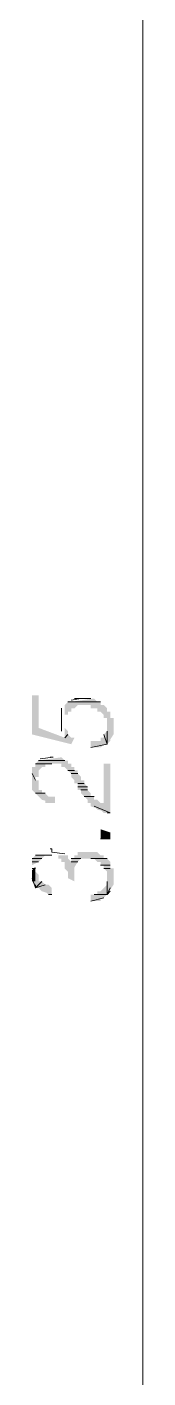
# Model space of a CAD drawing. Header units: millimetres. Extents: x 182 to 575, y -105 to 95.
# Drawn here: x 303.099 to 303.261, y 80.992 to 82.961 of the extents above; entities that cross this region are included whole.
import ezdxf

# ---------------------------------------------------------------- set-up
doc = ezdxf.new("R2010")
doc.units = ezdxf.units.MM
doc.header["$MEASUREMENT"] = 0
doc.layers.add('PDF_Geometry', color=7, linetype='Continuous')
doc.layers.add('PDF_Solid Fills', color=7, linetype='Continuous')

msp = doc.modelspace()

# ---------------------------------------------------------------- hatches: boundary and pattern name
at = {"layer": 'PDF_Solid Fills', "transparency": 33554559}
h = msp.add_hatch(color=256, dxfattribs=at)
h.paths.add_polyline_path([(303.2087734287751, 81.91576669803476), (303.2135367356534, 81.92053003136812), (303.2135367356534, 81.92291247211776), (303.2182968414735, 81.93005344406652), (303.2182968414735, 81.95386362925169), (303.2135367356534, 81.95386362925169), (303.2135367356534, 81.96338704195014), (303.2087734287751, 81.96338704195014), (303.2087734287751, 81.96815037528344), (303.204013322955, 81.97291045464854), (303.1992499896216, 81.97291045464854), (303.1992499896216, 81.9776737879819), (303.1944899102565, 81.9776737879819), (303.1897265769232, 81.98243389380198), (303.1563929790398, 81.9776737879819), (303.1516328996746, 81.9776737879819), (303.1468695663413, 81.97291045464854), (303.1468695663413, 81.95862370861681), (303.1516328996746, 81.95862370861681), (303.1516328996746, 81.96338704195014), (303.1563929790398, 81.96338704195014), (303.1563929790398, 81.96815037528344), (303.161156312373, 81.96815037528344), (303.1659164181931, 81.97291045464854), (303.1849632435899, 81.97291045464854), (303.1849632435899, 81.96815037528344), (303.1944899102565, 81.96815037528344), (303.1944899102565, 81.96338704195014), (303.1992499896216, 81.96338704195014), (303.204013322955, 81.95862370861681), (303.204013322955, 81.95386362925169), (303.2087734287751, 81.95386362925169), (303.2087734287751, 81.93481677739985), (303.204013322955, 81.93005344406652), (303.204013322955, 81.92529336470145), (303.1992499896216, 81.92529336470145), (303.1992499896216, 81.92053003136812), (303.1849632435899, 81.92053003136812), (303.1849632435899, 81.91100661866972), (303.1992499896216, 81.91100661866972), (303.2028228915441, 81.91457707984137)])
h.paths.add_polyline_path([(303.1516328996746, 81.93481677739985), (303.1468695663413, 81.93957688321996), (303.1468695663413, 81.92529336470145), (303.1087726351243, 81.93957688321996), (303.1087726351243, 81.9871972006803), (303.0992492224259, 81.9871972006803), (303.0992492224259, 81.93005344406652), (303.1563929790398, 81.91576669803476), (303.161156312373, 81.92529336470145), (303.1563929790398, 81.92529336470145), (303.1516328996746, 81.93005344406652)])
for points in [[(303.1182993017909, 81.8336247716403), (303.1182993017909, 81.83005267687076), (303.1325828203095, 81.83005267687076), (303.1325828203095, 81.83957608956919), (303.1230593811561, 81.83957608956919), (303.1182993017909, 81.84433942290252), (303.1135359684577, 81.84433942290252), (303.1135359684577, 81.84910275623585), (303.1087726351243, 81.84910275623585), (303.1087726351243, 81.86338627475436), (303.1040125557591, 81.86338627475436), (303.1040125557591, 81.86814958163268), (303.1087726351243, 81.86814958163268), (303.1087726351243, 81.87767302078612), (303.1135359684577, 81.88243310015119), (303.1182993017909, 81.88243310015119), (303.1182993017909, 81.88719643348452), (303.142106233008, 81.88719643348452), (303.142106233008, 81.88243310015119), (303.1468695663413, 81.88243310015119), (303.1516328996746, 81.87767302078612), (303.1563929790398, 81.87290968745279), (303.1563929790398, 81.86814958163268), (303.161156312373, 81.86338627475436), (303.161156312373, 81.85862616893428), (303.1659164181931, 81.85862616893428), (303.1659164181931, 81.84910275623585), (303.1706797250714, 81.84910275623585), (303.1706797250714, 81.84433942290252), (303.1754398308915, 81.83957608956919), (303.1802031642248, 81.8348160102041), (303.1802031642248, 81.83005267687076), (303.1849632435899, 81.83005267687076), (303.1849632435899, 81.82529257105065), (303.1921078566114, 81.82291130458796), (303.1944899102565, 81.82052926417234), (303.2008374056827, 81.81894292370399), (303.204013322955, 81.81576915835223), (303.2135367356534, 81.81576915835223), (303.2135367356534, 81.88719643348452), (303.204013322955, 81.88719643348452), (303.204013322955, 81.83005267687076), (303.1992499896216, 81.83005267687076), (303.1944899102565, 81.8348160102041), (303.1897265769232, 81.8348160102041), (303.1897265769232, 81.83957608956919), (303.1849632435899, 81.83957608956919), (303.1849632435899, 81.84433942290252), (303.1802031642248, 81.84910275623585), (303.1802031642248, 81.85386283560092), (303.1754398308915, 81.85862616893428), (303.1754398308915, 81.86338627475436), (303.1706797250714, 81.86338627475436), (303.1706797250714, 81.86814958163268), (303.1659164181931, 81.87290968745279), (303.1659164181931, 81.87767302078612), (303.161156312373, 81.87767302078612), (303.161156312373, 81.88243310015119), (303.1563929790398, 81.88243310015119), (303.1563929790398, 81.88719643348452), (303.1516328996746, 81.88719643348452), (303.1516328996746, 81.89195976681785), (303.1468695663413, 81.89195976681785), (303.142106233008, 81.89671984618292), (303.1087726351243, 81.89195976681785), (303.1040125557591, 81.88719643348452), (303.1040125557591, 81.88243310015119), (303.0992492224259, 81.88243310015119), (303.0992492224259, 81.84910275623585), (303.1040125557591, 81.84433942290252), (303.1087726351243, 81.83957608956919), (303.1135359684577, 81.8348160102041)], [(303.1992499896216, 81.7776722271353), (303.2135367356534, 81.7776722271353), (303.2135367356534, 81.78719566628874), (303.1992499896216, 81.7919589996221)], [(303.1040125557591, 81.70624495200306), (303.1087726351243, 81.70624495200306), (303.1135359684577, 81.70148164512474), (303.1206793414735, 81.69910159221467), (303.1230593811561, 81.6967215393046), (303.1278227144894, 81.6967215393046), (303.1278227144894, 81.70624495200306), (303.1230593811561, 81.71100505782314), (303.1182993017909, 81.71100505782314), (303.1135359684577, 81.71576839115647), (303.1087726351243, 81.71576839115647), (303.1087726351243, 81.7252918038549), (303.1040125557591, 81.73005513718823), (303.1040125557591, 81.71576839115647), (303.1016308857846, 81.71576839115647), (303.0992492224259, 81.7252918038549), (303.0992492224259, 81.71576839115647)]]:
    msp.add_hatch(color=256, dxfattribs=at).paths.add_polyline_path(points)
h = msp.add_hatch(color=256, dxfattribs=at)
h.paths.add_polyline_path([(303.0992492224259, 81.85862616893428), (303.1087726351243, 81.85862616893428), (303.0992492224259, 81.85862616893428)], flags=0)
h.paths.add_polyline_path([(303.1087726351243, 81.85386283560092), (303.0992492224259, 81.85386283560092), (303.1087726351243, 81.85386283560092)], flags=0)
h.paths.add_polyline_path([(303.0992492224259, 81.84910275623585), (303.1087726351243, 81.84910275623585), (303.0992492224259, 81.84910275623585)], flags=0)
h.paths.add_polyline_path([(303.1135359684577, 81.84910275623585), (303.1040125557591, 81.84433942290252), (303.1135359684577, 81.84910275623585)], flags=0)
h = msp.add_hatch(color=256, dxfattribs=at)
h.paths.add_polyline_path([(303.161156312373, 81.73640370600015), (303.1659164181931, 81.74433865570674), (303.1706797250714, 81.74910196258506), (303.1897265769232, 81.74910196258506), (303.1944899102565, 81.74433865570674), (303.1992499896216, 81.74433865570674), (303.1992499896216, 81.73957854988666), (303.204013322955, 81.73957854988666), (303.204013322955, 81.7348152165533), (303.2087734287751, 81.73005513718823), (303.2087734287751, 81.71100505782314), (303.204013322955, 81.70624495200306), (303.1992499896216, 81.70148164512474), (303.1944899102565, 81.70148164512474), (303.1944899102565, 81.6967215393046), (303.1849632435899, 81.6967215393046), (303.1849632435899, 81.6871981266062), (303.1992499896216, 81.6871981266062), (303.1992499896216, 81.69076798286122), (303.204013322955, 81.6919582059713), (303.2087734287751, 81.6967215393046), (303.2135367356534, 81.70148164512474), (303.2135367356534, 81.70386569908854), (303.2182968414735, 81.71100505782314), (303.2182968414735, 81.7348152165533), (303.2135367356534, 81.7348152165533), (303.2135367356534, 81.74433865570674), (303.2087734287751, 81.74910196258506), (303.204013322955, 81.74910196258506), (303.204013322955, 81.75386206840517), (303.1992499896216, 81.75386206840517), (303.1944899102565, 81.7586254017385), (303.1659164181931, 81.7586254017385), (303.1659164181931, 81.75386206840517), (303.161156312373, 81.75386206840517), (303.161156312373, 81.74910196258506), (303.1563929790398, 81.74910196258506), (303.1563929790398, 81.74433865570674), (303.1516328996746, 81.74910196258506), (303.1516328996746, 81.75386206840517), (303.1373461536429, 81.75386206840517), (303.1373461536429, 81.74910196258506), (303.142106233008, 81.74910196258506), (303.142106233008, 81.74433865570674), (303.1468695663413, 81.74433865570674), (303.1468695663413, 81.7348152165533), (303.1516328996746, 81.73005513718823), (303.1516328996746, 81.72052847052157), (303.161156312373, 81.71576839115647)])
h.paths.add_polyline_path([(303.1182993017909, 81.75386206840517), (303.1040125557591, 81.75386206840517), (303.0992492224259, 81.74910196258506), (303.0992492224259, 81.73957854988666), (303.1087726351243, 81.74433865570674), (303.1135359684577, 81.74910196258506)])

# ---------------------------------------------------------------- linework, layer by layer
at = {"layer": 'PDF_Geometry', "lineweight": 13}
for points in [[(303.2611538520556, 80.23481651284959), (303.2611538520556, 80.25862669803479), (303.2611538520556, 83.4110053223734), (303.2611538520556, 83.43481548110356)], [(303.142106233008, 81.93481677739985), (303.142106233008, 81.96815037528344), (303.142106233008, 81.93481677739985)], [(303.142106233008, 81.96815037528344), (303.142106233008, 81.93481677739985), (303.142106233008, 81.96815037528344)], [(303.1516328996746, 81.9776737879819), (303.1992499896216, 81.9776737879819), (303.1516328996746, 81.9776737879819)], [(303.1730597779815, 81.98243389380198), (303.1706781245423, 81.98243389380198), (303.1754398308915, 81.98243389380198), (303.1706781113147, 81.98243389380198), (303.1563929790398, 81.98005384089194)], [(303.1944899102565, 81.9776737879819), (303.1563929790398, 81.9776737879819), (303.1944899102565, 81.9776737879819)], [(303.1849632435899, 81.98243389380198), (303.161156312373, 81.98243389380198), (303.1849632435899, 81.98243389380198)], [(303.1659164181931, 81.98243389380198), (303.1802031642248, 81.98243389380198), (303.1659164181931, 81.98243389380198)], [(303.1278227144894, 81.88719643348452), (303.1040125557591, 81.88719643348452), (303.1278227144894, 81.88719643348452)], [(303.1468695663413, 81.89195976681785), (303.1087726351243, 81.89195976681785), (303.1468695663413, 81.89195976681785)], [(303.1087726351243, 81.89195976681785), (303.1468695663413, 81.89195976681785), (303.1087726351243, 81.89195976681785)], [(303.1254410478227, 81.89671984618292), (303.1302027673995, 81.89671984618292), (303.1302027673995, 81.89671984618292), (303.111154301791, 81.8943398065004)], [(303.1516328996746, 81.87767302078612), (303.161156312373, 81.87767302078612), (303.1516328996746, 81.87767302078612)], [(303.1563929790398, 81.87290968745279), (303.1659164181931, 81.87290968745279), (303.1563929790398, 81.87290968745279)], [(303.1754398308915, 81.85862616893428), (303.1659164181931, 81.85862616893428), (303.1754398308915, 81.85862616893428)], [(303.1659164181931, 81.85386283560092), (303.1802031642248, 81.85386283560092), (303.1659164181931, 81.85386283560092)], [(303.1802031642248, 81.84910275623585), (303.1706797250714, 81.84910275623585), (303.1802031642248, 81.84910275623585)], [(303.1040125557591, 81.84433942290252), (303.1182993017909, 81.84433942290252), (303.1040125557591, 81.84433942290252)], [(303.1182993017909, 81.84433942290252), (303.1040125557591, 81.84433942290252), (303.1182993017909, 81.84433942290252)], [(303.1754398308915, 81.83957608956919), (303.1897265769232, 81.83957608956919), (303.1754398308915, 81.83957608956919)], [(303.1897265769232, 81.83957608956919), (303.1754398308915, 81.83957608956919), (303.1897265769232, 81.83957608956919)], [(303.1897265769232, 81.82529257105065), (303.2135367356534, 81.81576915835223), (303.1897265769232, 81.82529257105065)], [(303.2135367356534, 81.7776722271353), (303.1992499896216, 81.7776722271353), (303.2135367356534, 81.7776722271353)], [(303.1135359684577, 81.74910196258506), (303.0992492224259, 81.74910196258506), (303.1135359684577, 81.74910196258506)], [(303.1040125557591, 81.75386206840517), (303.1230593811561, 81.75386206840517), (303.1040125557591, 81.75386206840517)], [(303.1278227144894, 81.75386206840517), (303.1040125557591, 81.75386206840517), (303.1278227144894, 81.75386206840517)], [(303.1040125557591, 81.75386206840517), (303.1278227144894, 81.75386206840517), (303.1040125557591, 81.75386206840517)], [(303.1254410478227, 81.76338548110357), (303.1278211007328, 81.76338548110357), (303.127822727717, 81.76338548110357), (303.1278211007328, 81.76100544142102), (303.1278211007328, 81.7586254017385), (303.1468695663413, 81.75624373507182)], [(303.2087734287751, 81.74910196258506), (303.1849632435899, 81.74910196258506), (303.2087734287751, 81.74910196258506)], [(303.1849632435899, 81.74910196258506), (303.2087734287751, 81.74910196258506), (303.1849632435899, 81.74910196258506)], [(303.0992492224259, 81.74433865570674), (303.1087726351243, 81.74433865570674), (303.0992492224259, 81.74433865570674)], [(303.1087726351243, 81.74433865570674), (303.0992492224259, 81.74433865570674), (303.1087726351243, 81.74433865570674)], [(303.0992492224259, 81.7348152165533), (303.1040125557591, 81.7348152165533), (303.0992492224259, 81.7348152165533)], [(303.204013322955, 81.7348152165533), (303.2135367356534, 81.7348152165533), (303.204013322955, 81.7348152165533)], [(303.2087734287751, 81.6967215393046), (303.1897265769232, 81.6967215393046), (303.2087734287751, 81.6967215393046)]]:
    msp.add_lwpolyline(points, dxfattribs=at)
for points in [[(303.1373461536429, 81.95148196258506, 0, 0, 0), (303.1373461536429, 81.949101909675, 0.01904682539683038, 0.01904682539683038, 0), (303.1373461536429, 81.94910029591838, 0, 0, 0), (303.142106233008, 81.94910029591838, 0, 0, 0), (303.142106233008, 81.949101909675, 0, 0, 0), (303.142106233008, 81.949101909675, 0, 0, 0), (303.1444878996746, 81.92767340438397, 0, 0, 0)], [(303.1016308890926, 81.71576837792898, 0.004763333333332163, 0.004763333333332163, 0), (303.1016308890926, 81.73005513718823, 0.004763333333332163, 0.004763333333332163, 0), (303.1016308890926, 81.7348152165533, 0, 0, 0), (303.1040109287752, 81.73719688321995, 0, 0, 0), (303.1040109287752, 81.7419586027967, 0, 0, 0)]]:
    msp.add_lwpolyline(points, format="xyseb", dxfattribs=at)
for points in [[(303.1516328996746, 81.93005344406652), (303.1468695663413, 81.92529336470145), (303.1516328996746, 81.93005344406652)], [(303.204013322955, 81.93005344406652), (303.2087734287751, 81.91576669803476), (303.204013322955, 81.93005344406652)], [(303.2087734287751, 81.93481677739985), (303.2087734287751, 81.91576669803476), (303.2087734287751, 81.93481677739985)], [(303.2087734287751, 81.91576669803476), (303.1849632435899, 81.91100661866972), (303.2087734287751, 81.91576669803476)], [(303.0992492224259, 81.87290968745279), (303.1040125557591, 81.86338627475436), (303.0992492224259, 81.87290968745279)], [(303.2087734287751, 81.81576915835223), (303.2135367356534, 81.81576915835223), (303.2087734287751, 81.81576915835223)], [(303.1706797250714, 81.74910196258506), (303.1563929790398, 81.74910196258506), (303.1706797250714, 81.74910196258506)], [(303.1659164181931, 81.74433865570674), (303.1563929790398, 81.74433865570674), (303.1659164181931, 81.74433865570674)], [(303.2135367356534, 81.73957854988666), (303.1992499896216, 81.73957854988666), (303.2135367356534, 81.73957854988666)], [(303.0992492224259, 81.72052847052157), (303.1040125557591, 81.70624495200306), (303.0992492224259, 81.72052847052157)], [(303.1135359684577, 81.71576839115647), (303.1040125557591, 81.70624495200306), (303.1135359684577, 81.71576839115647)], [(303.1182993017909, 81.71100505782314), (303.1040125557591, 81.70624495200306), (303.1182993017909, 81.71100505782314)], [(303.1040125557591, 81.71100505782314), (303.1040125557591, 81.70624495200306), (303.1040125557591, 81.71100505782314)], [(303.2087734287751, 81.71576839115647), (303.2087734287751, 81.6967215393046), (303.2087734287751, 81.71576839115647)], [(303.1230593811561, 81.6967215393046), (303.1278227144894, 81.6967215393046), (303.1230593811561, 81.6967215393046)], [(303.204013322955, 81.6919582059713), (303.1849632435899, 81.6871981266062), (303.204013322955, 81.6919582059713)], [(303.2135367356534, 81.70624495200306), (303.2087734287751, 81.6967215393046), (303.2135367356534, 81.70624495200306)], [(303.2135367356534, 81.70148164512474), (303.2087734287751, 81.6967215393046), (303.2135367356534, 81.70148164512474)]]:
    msp.add_lwpolyline(points, close=True, dxfattribs=at)

doc.saveas('drawing.dxf')
